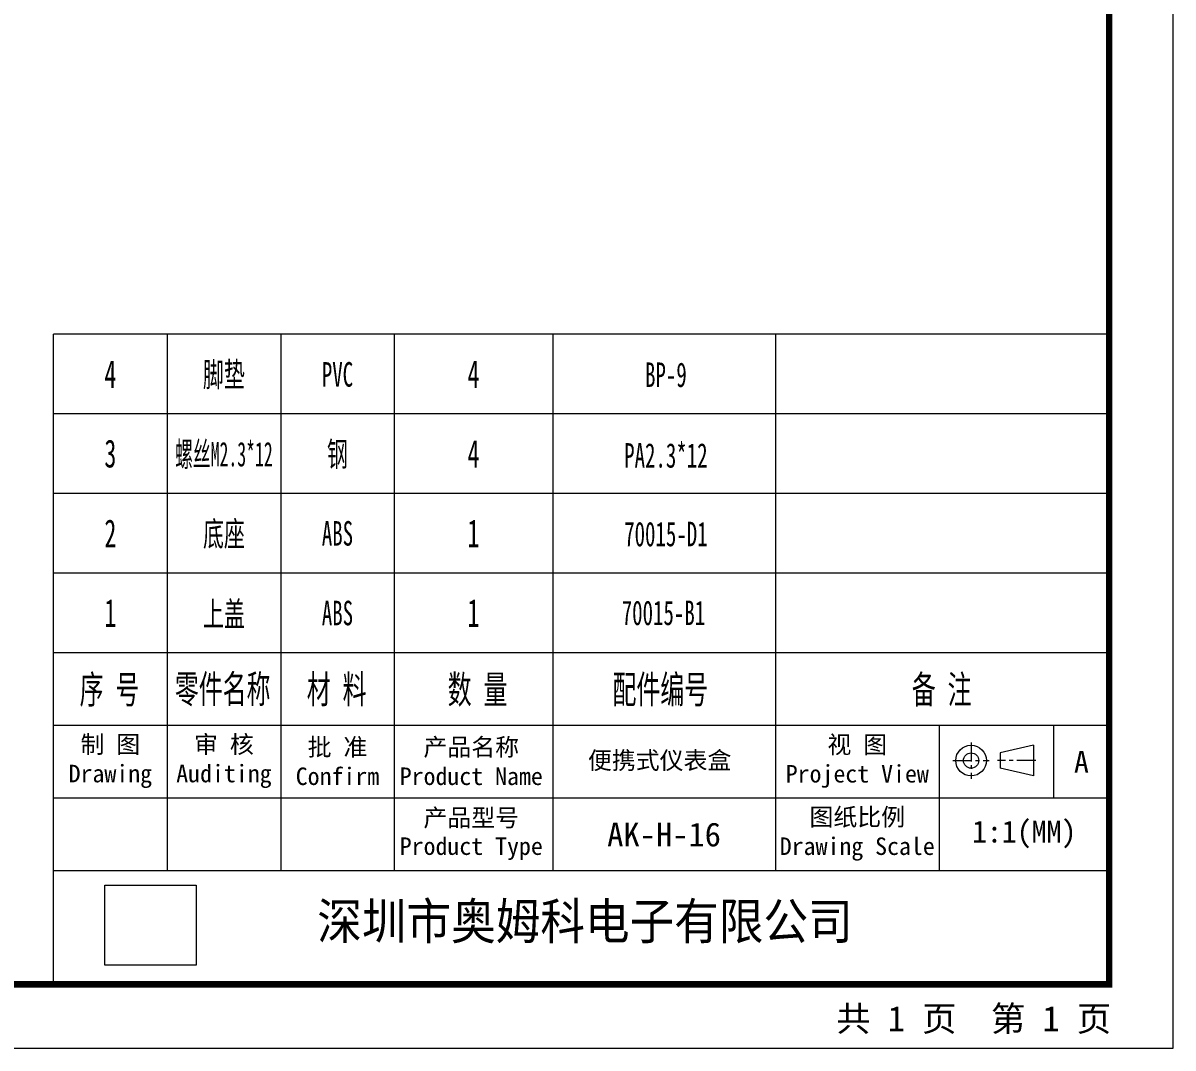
# Model space of a CAD drawing. Header units: millimetres. Extents: x 1884 to 2552, y 611 to 826.
# Drawn here: x 2456.2 to 2552.3, y 611.2 to 696.9 of the extents above; entities that cross this region are included whole.
import ezdxf
from ezdxf.enums import TextEntityAlignment as Align

# ---------------------------------------------------------------- set-up
doc = ezdxf.new("R2010")
doc.units = ezdxf.units.MM
doc.linetypes.add('CENTER', pattern=[50.8, 31.75, -6.35, 6.35, -6.35])
doc.layers.add('from', color=7, linetype='Continuous', lineweight=13)
doc.styles.add('FFS', font='', dxfattribs={"width": 0.9})
doc.styles.add('宋体', font='')
doc.styles.get('FFS').set_extended_font_data('FangSong_GB2312')
doc.styles.get('宋体').set_extended_font_data('SimSun')
picture_1 = doc.add_image_def('image1.png', size_in_pixel=(283, 248))

msp = doc.modelspace()

# ---------------------------------------------------------------- linework, layer by layer
at = {"layer": 'from'}
for p, q in [((2546.985, 670.869), (2458.722, 670.869)), ((2458.722, 644.218), (2458.722, 670.869)), ((2468.216, 670.869), (2468.216, 644.218)), ((2477.711, 670.869), (2477.711, 644.218)), ((2487.205, 670.869), (2487.205, 644.218)), ((2500.45, 670.869), (2500.45, 644.218)), ((2519.073, 670.869), (2519.073, 644.218)), ((2546.985, 664.206), (2458.722, 664.206)), ((2546.985, 657.544), (2458.722, 657.544)), ((2546.985, 650.881), (2458.722, 650.881)), ((2458.722, 638.142), (2458.722, 644.218)), ((2546.985, 644.218), (2458.722, 644.218)), ((2468.216, 644.218), (2468.216, 638.142)), ((2477.711, 644.218), (2477.711, 638.142)), ((2487.205, 644.218), (2487.205, 638.142)), ((2500.45, 644.218), (2500.45, 638.142)), ((2519.073, 644.218), (2519.073, 638.142)), ((2546.985, 638.142), (2458.722, 638.142)), ((2458.722, 616.494), (2458.722, 638.142)), ((2546.985, 638.142), (2458.722, 638.142)), ((2468.216, 638.142), (2468.216, 625.989)), ((2477.711, 638.142), (2477.711, 625.989)), ((2487.205, 638.142), (2487.205, 625.989)), ((2500.45, 638.142), (2500.45, 625.989)), ((2519.073, 638.142), (2519.073, 625.989)), ((2532.759, 638.142), (2532.759, 625.989)), ((2542.326, 638.142), (2542.326, 632.065)), ((2540.636, 636.488), (2537.865, 635.848)), ((2537.865, 635.848), (2537.865, 634.568)), ((2540.636, 636.488), (2540.636, 633.928)), ((2540.636, 633.928), (2537.865, 634.568)), ((2546.985, 632.065), (2458.722, 632.065)), ((2546.985, 625.989), (2458.722, 625.989)), ((2546.985, 616.494), (2459.454, 616.494))]:
    msp.add_line(p, q, dxfattribs=at)
at = {"layer": 'from', "color": 1, "linetype": 'CENTER', "ltscale": 0.05}
for p, q in [((2535.431, 636.732), (2535.431, 633.684)), ((2533.908, 635.208), (2536.955, 635.208)), ((2540.849, 635.208), (2537.652, 635.208))]:
    msp.add_line(p, q, dxfattribs=at)
at = {"layer": 'from'}
msp.add_lwpolyline([(2243.173, 611.167), (2552.313, 611.167), (2552.313, 825.991), (2243.173, 825.991)], close=True, dxfattribs=at)
at = {"layer": 'from', "const_width": 0.533}
msp.add_lwpolyline([(2248.5, 616.494), (2248.5, 820.663), (2546.985, 820.663), (2546.985, 616.494), (2248.5, 616.494)], dxfattribs=at)
at = {"layer": 'from'}
for radius in [1.28, 0.64]:
    msp.add_circle((2535.431, 635.208), radius, dxfattribs=at)

# ---------------------------------------------------------------- texts
at = {"style": '宋体', "width": 0.625}
for s, p in [('序 号', (2460.901, 639.982)), ('零件名称', (2468.863, 640.021)), ('材 料', (2479.894, 640.001)), ('数 量', (2491.672, 639.988)), ('配件编号', (2505.452, 639.988)), ('备 注', (2530.477, 639.982))]:
    msp.add_text(s, height=2.3443, dxfattribs=at).set_placement(p)
at = {"layer": 'from', "style": '宋体'}
for s, height, width, p in [('4', 2.344, 0.625, (2463.469, 667.537)), ('脚垫', 2.0513, 0.625, (2472.964, 667.537)), ('PVC', 2.0513, 0.625, (2482.458, 667.511)), ('4', 2.344, 0.625, (2493.828, 667.537)), ('BP-9', 2.0513, 0.625, (2509.915, 667.465)), ('3', 2.344, 0.625, (2463.469, 660.875)), ('螺丝M2.3*12', 2.0513, 0.53125, (2472.964, 660.875)), ('钢', 2.051, 0.625, (2482.458, 660.875)), ('4', 2.344, 0.625, (2493.828, 660.875)), ('PA2.3*12', 2.0513, 0.625, (2509.915, 660.802)), ('2', 2.344, 0.625, (2463.469, 654.212)), ('底座', 2.0513, 0.625, (2472.964, 654.212)), ('ABS', 2.0513, 0.625, (2482.458, 654.212)), ('1', 2.344, 0.625, (2493.828, 654.212)), ('70015-D1', 2.0513, 0.625, (2509.915, 654.14)), ('1', 2.344, 0.625, (2463.469, 647.55)), ('上盖', 2.0513, 0.625, (2472.964, 647.55)), ('ABS', 2.0513, 0.625, (2482.458, 647.55)), ('1', 2.344, 0.625, (2493.828, 647.55)), ('70015-B1', 2.0513, 0.625, (2509.712, 647.55))]:
    msp.add_text(s, height=height, dxfattribs=dict(at, width=width)).set_placement(p, align=Align.MIDDLE)
for s, height, p in [('便携式仪表盒', 1.4652, (2509.391, 635.225)), ('AK-H-16', 1.998, (2509.762, 629.027))]:
    msp.add_text(s, height=height, dxfattribs=at).set_placement(p, align=Align.MIDDLE_CENTER)
at = {"layer": 'from', "attachment_point": 5, "style": '宋体'}
for s, insert, char_height in [('制 图\\PDrawing', (2463.469, 635.104), 1.4652), ('审 核\\PAuditing', (2472.964, 635.104), 1.4652), ('视 图\\PProject View', (2525.916, 635.104), 1.46521), ('批 准\\PConfirm', (2482.458, 635.104), 1.4652), ('产品名称\\PProduct Name', (2493.645, 635.104), 1.46521), ('{\\fSimSun|b0|i0|c134|p2;A}', (2544.656, 635.104), 1.83151), ('图纸比例\\PDrawing Scale', (2525.916, 629.027), 1.46521), ('1:1(MM)', (2539.872, 629.027), 1.8315), ('{\\fSimSun|b0|i0|c134|p2;\\H1.25x;共 1 页  第 1 页}', (2535.653, 613.505), 1.68792)]:
    msp.add_mtext(s, dxfattribs=dict(at, insert=insert, char_height=char_height))
at = {"layer": 'from', "insert": (2493.645, 629.027), "char_height": 1.46521, "attachment_point": 5, "line_spacing_factor": 0.975, "style": '宋体'}
msp.add_mtext('产品型号\\PProduct Type', dxfattribs=at)
at = {"layer": 'from', "color": 3, "insert": (2503.149, 621.603), "char_height": 3.03825, "attachment_point": 5, "style": 'FFS'}
msp.add_mtext('{\\fSimSun|b0|i0|c134|p2;\\C7;深圳市奥姆科电子有限公司}', dxfattribs=at)

# ---------------------------------------------------------------- pictures from other files: only their frames are drawn
at = {"layer": 'from', "color": 18, "true_color": 0x000000}
image = msp.add_image(picture_1, insert=(2463.011, 618.087), size_in_units=(7.637, 6.693), dxfattribs=at)
image.dxf.flags = 7

doc.saveas('drawing.dxf')
